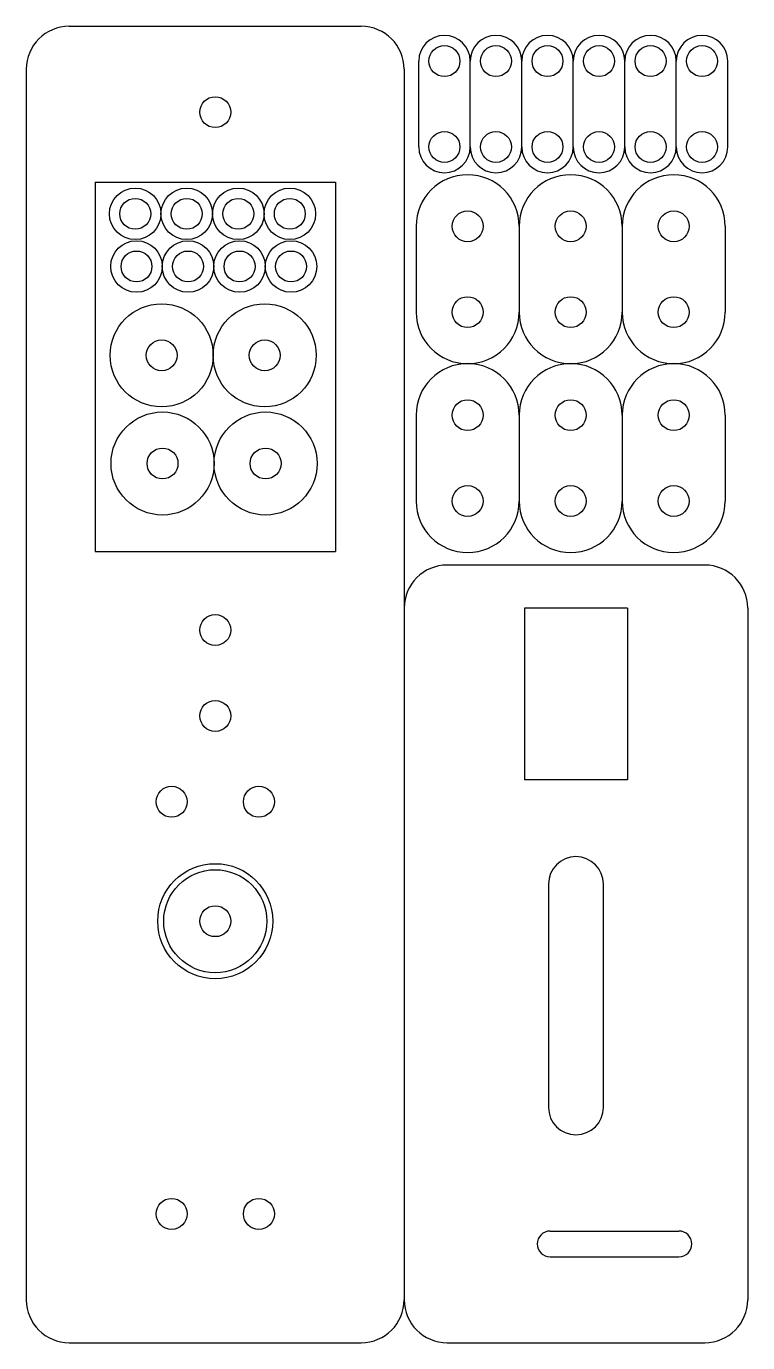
# Model space of a CAD drawing. Extents: x 0 to 84, y 0 to 153.
import ezdxf

# ---------------------------------------------------------------- set-up
doc = ezdxf.new("R2010")
doc.units = 0
doc.layers.get('0').update_dxf_attribs({"linetype": 'CONTINUOUS'})

msp = doc.modelspace()

# ---------------------------------------------------------------- linework, layer by layer
for p, q in [((5, 153.32), (39, 153.32)), ((45.69, 139.27), (45.69, 149.27)), ((51.69, 139.27), (51.69, 149.27)), ((57.69, 139.27), (57.69, 149.27)), ((63.69, 139.27), (63.69, 149.27)), ((69.69, 139.27), (69.69, 149.27)), ((75.69, 139.27), (75.69, 149.27)), ((81.69, 139.27), (81.69, 149.27)), ((0, 148.32), (0, 5)), ((44, 148.32), (44, 5)), ((8, 135.16), (36, 135.16)), ((8, 135.16), (8, 92.16)), ((36, 135.16), (36, 92.16)), ((45.39, 130.03), (45.39, 120.03)), ((57.39, 130.03), (57.39, 120.03)), ((69.39, 130.03), (69.39, 120.03)), ((81.39, 130.03), (81.39, 120.03)), ((45.39, 108.03), (45.39, 98.03)), ((57.39, 108.03), (57.39, 98.03)), ((69.39, 108.03), (69.39, 98.03)), ((81.39, 108.03), (81.39, 98.03)), ((8, 92.16), (36, 92.16)), ((79, 90.57), (49, 90.57)), ((44, 85.57), (44, 5)), ((58, 85.57), (58, 65.57)), ((70, 85.57), (58, 85.57)), ((70, 85.57), (70, 65.57)), ((84, 85.57), (84, 5)), ((70, 65.57), (58, 65.57)), ((60.8, 53.41), (60.8, 27.41)), ((67.2, 27.41), (67.2, 53.41)), ((61, 13), (76, 13)), ((61, 10), (76, 10)), ((5, 0), (39, 0)), ((49, 0), (79, 0))]:
    msp.add_line(p, q)
for centre, radius in [((48.69, 149.27), 1.8), ((54.69, 149.27), 1.8), ((60.69, 149.27), 1.8), ((66.69, 149.27), 1.8), ((72.69, 149.27), 1.8), ((78.69, 149.27), 1.8), ((22, 143.32), 1.8), ((48.69, 139.27), 1.8), ((54.69, 139.27), 1.8), ((60.69, 139.27), 1.8), ((66.69, 139.27), 1.8), ((72.69, 139.27), 1.8), ((78.69, 139.27), 1.8), ((12.68, 131.48), 3), ((18.68, 131.48), 3), ((24.68, 131.48), 3), ((30.68, 131.48), 3), ((12.68, 131.48), 1.8), ((18.68, 131.48), 1.8), ((24.68, 131.48), 1.8), ((30.68, 131.48), 1.8), ((51.39, 130.03), 1.8), ((63.39, 130.03), 1.8), ((75.39, 130.03), 1.8), ((12.83, 125.35), 3), ((18.83, 125.35), 3), ((24.83, 125.35), 3), ((30.83, 125.35), 3), ((12.83, 125.35), 1.8), ((18.83, 125.35), 1.8), ((24.83, 125.35), 1.8), ((30.83, 125.35), 1.8), ((51.39, 120.03), 1.8), ((63.39, 120.03), 1.8), ((75.39, 120.03), 1.8), ((15.76, 115), 6), ((27.76, 115), 6), ((15.76, 115), 1.8), ((27.76, 115), 1.8), ((51.39, 108.03), 1.8), ((63.39, 108.03), 1.8), ((75.39, 108.03), 1.8), ((15.86, 102.4), 6), ((27.86, 102.4), 6), ((15.86, 102.4), 1.8), ((27.86, 102.4), 1.8), ((51.39, 98.03), 1.8), ((63.39, 98.03), 1.8), ((75.39, 98.03), 1.8), ((22, 83), 1.8), ((22, 73), 1.8), ((16.92, 63), 1.8), ((27.08, 63), 1.8), ((22, 49.09), 6.7), ((22, 49.09), 6), ((22, 49.09), 1.8), ((16.92, 15), 1.8), ((27.08, 15), 1.8)]:
    msp.add_circle(centre, radius)
for centre, radius, start, end in [((5, 148.32), 5, 90, 180), ((39, 148.32), 5, 0, 90), ((48.69, 149.27), 3, 0, 180), ((54.69, 149.27), 3, 0, 180), ((60.69, 149.27), 3, 0, 180), ((66.69, 149.27), 3, 0, 180), ((72.69, 149.27), 3, 0, 180), ((78.69, 149.27), 3, 0, 180), ((48.69, 139.27), 3, 180, 0), ((54.69, 139.27), 3, 180, 0), ((60.69, 139.27), 3, 180, 0), ((66.69, 139.27), 3, 180, 0), ((72.69, 139.27), 3, 180, 0), ((78.69, 139.27), 3, 180, 0), ((51.39, 130.03), 6, 0, 180), ((63.39, 130.03), 6, 0, 180), ((75.39, 130.03), 6, 0, 180), ((51.39, 120.03), 6, 180, 0), ((63.39, 120.03), 6, 180, 0), ((75.39, 120.03), 6, 180, 0), ((51.39, 108.03), 6, 0, 180), ((63.39, 108.03), 6, 0, 180), ((75.39, 108.03), 6, 0, 180), ((51.39, 98.03), 6, 180, 0), ((63.39, 98.03), 6, 180, 0), ((75.39, 98.03), 6, 180, 0), ((49, 85.57), 5, 90, 180), ((79, 85.57), 5, 0, 90), ((64, 53.41), 3.2, 0, 180), ((64, 27.41), 3.2, 180, 0), ((61, 11.5), 1.5, 90, 270), ((76, 11.5), 1.5, 270, 90), ((5, 5), 5, 180, 270), ((39, 5), 5, 270, 0), ((49, 5), 5, 180, 270), ((79, 5), 5, 270, 360)]:
    msp.add_arc(centre, radius, start, end)

doc.saveas('drawing.dxf')
